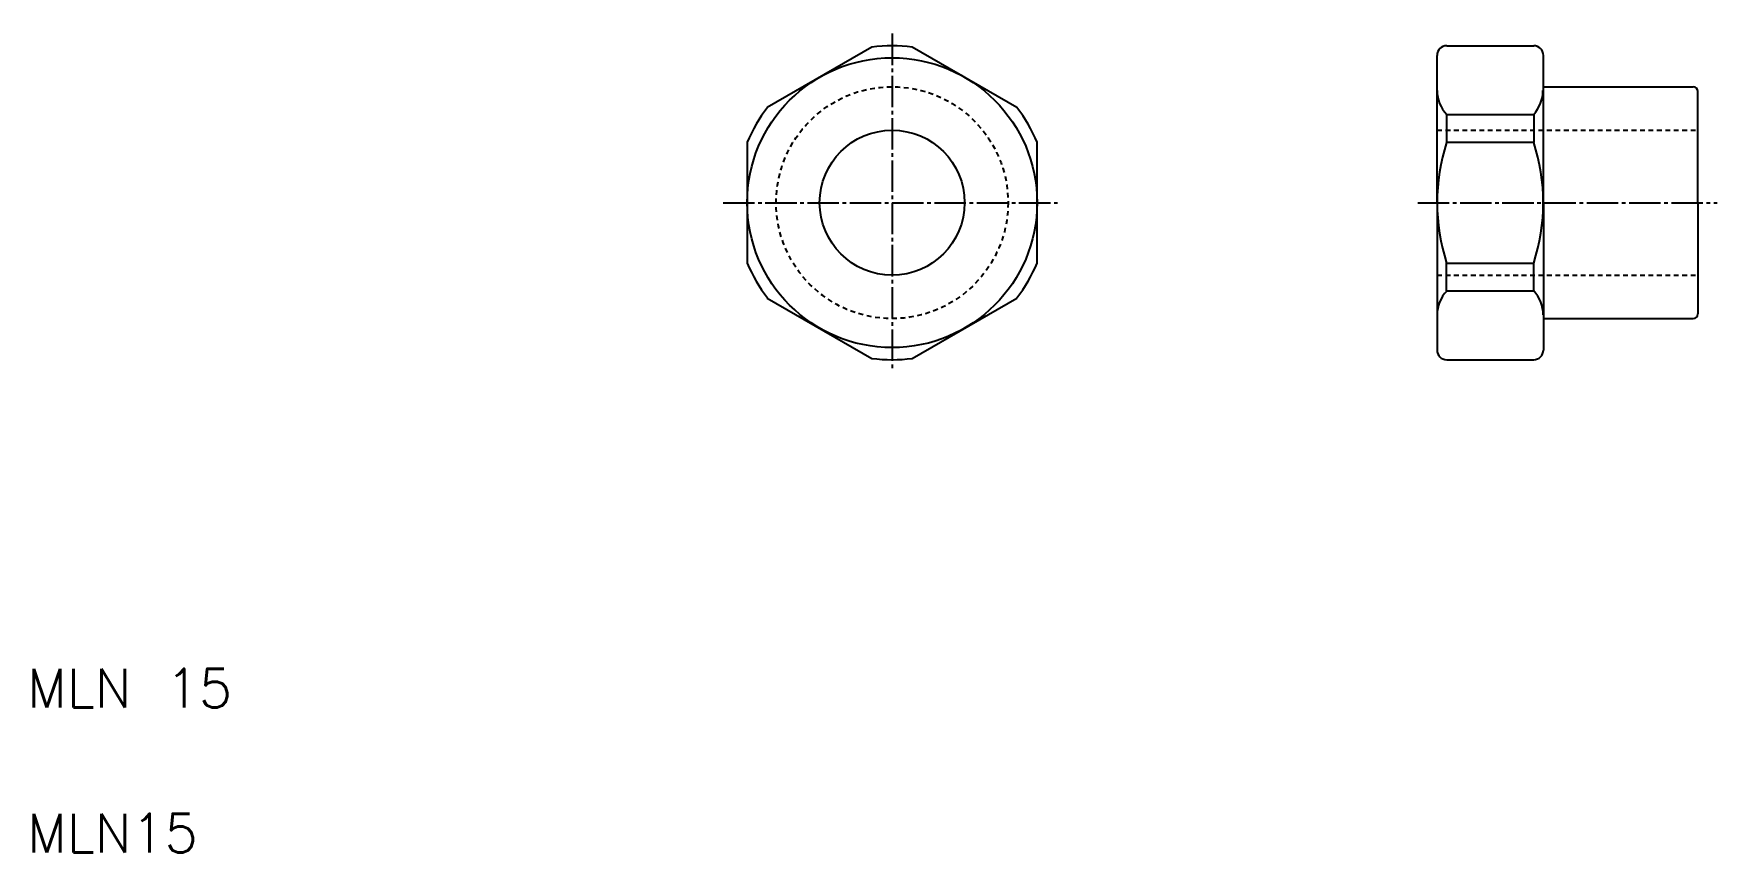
# Model space of a CAD drawing. Extents: x 11 to 185, y 10 to 95.
import ezdxf

# ---------------------------------------------------------------- set-up
doc = ezdxf.new("R2010")
doc.units = 0
doc.header["$LTSCALE"] = 0.25
doc.linetypes.add('CENTER', pattern=[17.5, 13, -1.5, 1.5, -1.5])
doc.linetypes.add('DASHED', pattern=[3.5, 2, -1.5])
doc.layers.get('0').update_dxf_attribs({"linetype": 'CONTINUOUS'})
doc.layers.add('CENTER', color=1, linetype='CENTER')
doc.styles.get("Standard").update_dxf_attribs({"font": 'txt', "bigfont": 'BIGFONT'})

msp = doc.modelspace()

# ---------------------------------------------------------------- linework, layer by layer
for p, q in [((97.43, 93.36), (86.6, 87.11)), ((112.43, 87.11), (101.6, 93.36)), ((155.91, 77.25), (155.91, 92.5)), ((156.91, 93.5), (165.91, 93.5)), ((166.91, 77.25), (166.91, 92.5)), ((166.91, 89.25), (182.41, 89.25)), ((182.91, 77.25), (182.91, 88.75)), ((156.9, 86.39), (156.9, 83.5)), ((165.91, 86.39), (165.91, 83.5)), ((84.52, 83.5), (84.52, 71)), ((114.52, 71), (114.52, 83.5)), ((155.91, 77.25), (155.91, 62)), ((166.91, 77.25), (166.91, 62)), ((182.91, 77.25), (182.91, 65.75)), ((182.91, 74.37), (182.91, 74.37)), ((182.91, 71.5), (182.91, 71.5)), ((156.9, 68.11), (156.9, 71)), ((165.91, 68.11), (165.91, 71)), ((86.6, 67.38), (97.43, 61.13)), ((101.6, 61.13), (112.43, 67.38)), ((166.91, 65.25), (182.41, 65.25)), ((156.91, 61), (165.91, 61))]:
    msp.add_line(p, q)
at = {"color": 7, "linetype": 'CONTINUOUS'}
for p, q in [((156.9, 86.39), (165.91, 86.39)), ((156.9, 83.5), (165.91, 83.5)), ((156.9, 71), (165.91, 71)), ((156.9, 68.11), (165.91, 68.11))]:
    msp.add_line(p, q, dxfattribs=at)
at = {"color": 3, "linetype": 'DASHED'}
for p, q in [((155.91, 84.75), (182.91, 84.75)), ((155.91, 69.75), (182.91, 69.75))]:
    msp.add_line(p, q, dxfattribs=at)
for radius in [15, 7.5]:
    msp.add_circle((99.52, 77.25), radius)
msp.add_circle((99.52, 77.25), 12, dxfattribs=at)
for centre, radius, start, end in [((99.52, 77.25), 16.25, 82.6199, 97.3801), ((156.91, 92.5), 1, 90, 180), ((165.91, 92.5), 1, 0, 90), ((182.41, 88.75), 0.5, 0, 90), ((99.52, 77.25), 16.25, 142.6199, 157.3801), ((99.52, 77.25), 16.25, 22.6199, 37.3801), ((99.52, 77.25), 16.25, 202.6199, 217.3801), ((99.52, 77.25), 16.25, 322.6199, 337.3801), ((182.41, 65.75), 0.5, 270, 0), ((99.52, 77.25), 16.25, 262.6199, 277.3801), ((156.91, 62), 1, 180, 270), ((165.91, 62), 1, 270, 0)]:
    msp.add_arc(centre, radius, start, end)
at = {"color": 7, "linetype": 'CONTINUOUS'}
for centre, radius, start, end in [((159.51, 88.86), 3.59, 180, 223.5697), ((163.19, 88.87), 3.68, 317.5672, 0), ((176.1, 77.25), 20.19, 161.9758, 198.0242), ((146.71, 77.25), 20.19, 341.977, 18.023), ((159.51, 65.63), 3.59, 136.4278, 180), ((163.3, 65.63), 3.6, 0, 43.5397)]:
    msp.add_arc(centre, radius, start, end, dxfattribs=at)
at = {"layer": 'CENTER', "color": 1, "linetype": 'CENTER'}
for p, q in [((99.52, 94.75), (99.52, 59.75)), ((82.02, 77.25), (117.02, 77.25)), ((153.91, 77.25), (184.91, 77.25))]:
    msp.add_line(p, q, dxfattribs=at)

# ---------------------------------------------------------------- texts
for s, p in [('MLN 15', (10, 25)), ('MLN15', (10, 10))]:
    msp.add_text(s, height=4).set_placement(p)

doc.saveas('drawing.dxf')
